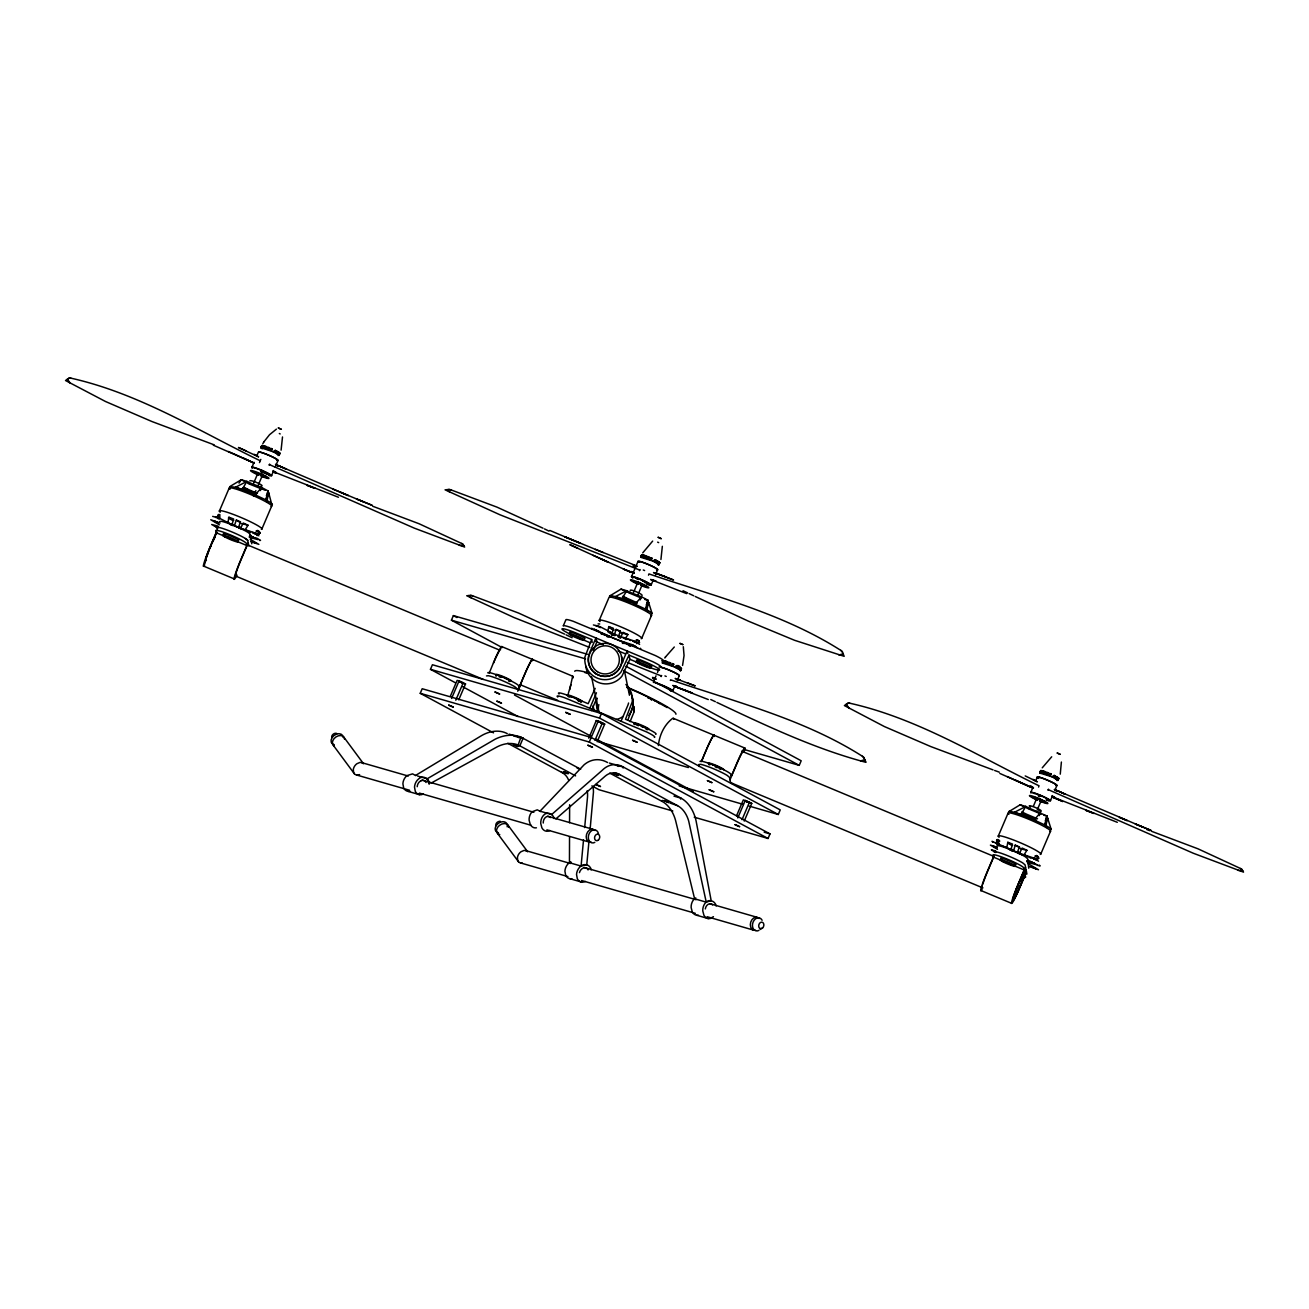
<?xml version="1.0" encoding="UTF-8"?>
<svg xmlns="http://www.w3.org/2000/svg" width="1309" height="1309" viewBox="0 0 1309 1309"><rect width="100%" height="100%" fill="white"/><g stroke="black" fill="none" stroke-linecap="round" stroke-linejoin="round"><path stroke-width="1.5" d="M630.087 721.668L634.08 711.916L632.771 701.509M589.017 840.754L586.759 864.791L581.081 866.067L569.448 862.713L569.53 836.713M569.562 822.723L569.628 804.724M597.657 711.114L597.706 706.876M219.797 518.299L219.863 514.633L218.292 514.502L218.276 518.217M998.685 843.356L998.734 839.707L997.18 839.56L997.147 843.274M262.193 448.872L262.389 446.353L261.473 448.382L260.818 447.711L261.751 445.698M648.511 575.175L648.953 573.898C714.027 596.119 782.16 613.07 840.787 650.36A4.009 1.702 24.6 0 1 842.112 651.44L844.174 656.316L794.53 640.281L748.535 621.219L695.243 596.495M865.871 762.018L863.744 757.355A4.009 1.702 24.6 0 0 862.435 756.291C803.808 719.001 735.674 702.033 670.601 679.813L670.372 680.451M663.238 660.947L662.305 662.976L674.43 666.952L676.753 665.61C681.793 664.514 681.302 674.135 680.467 668.719L679.584 668.523M581.081 866.067L583.536 839.74M584.665 827.583L587.496 797.214A29.878 22.58 -52.1 0 0 587.217 790.652M590.163 828.744L593.452 792.141A37.928 28.667 -52.1 0 0 592.993 786.676M658.378 745.574C659.409 735.003 664.334 724.548 672.908 718.166L744.886 748.077M230.793 524.565L227.946 522.471L228.928 517.251L233.624 518.986L232.184 524.042L237.224 526.987L238.549 527.38L240.529 521.833L236.324 520.066L234.622 525.024M607.785 631.822L608.767 626.586L613.446 628.336L612.023 633.376L614.886 635.503M1010.63 850.163L1006.834 847.545L1007.799 842.309L1012.495 844.043L1011.072 849.099L1013.968 851.374M267.789 501.985L266.382 500.987L268.067 490.908L261.653 487.488L255.304 494.753M645.762 610.027L648.184 600.455L645.386 598.802L641.492 596.839L635.143 604.087M1008.666 811.744L1020.087 804.839L1025.798 806.442A27.489 2.929 23.1 0 1 1028.53 807.817L1047.233 816.162L1045.253 826.061L1046.676 827.043A18.948 2.013 23.1 0 1 1047.396 827.91M637.532 724.482L638.35 724.466M1060.257 774.159L1061.386 762.034M570.888 684.836L568.253 693.639M266.807 501.412L268.754 493.035L267.609 492.544M646.646 610.747L648.593 602.385L647.448 601.878M1045.695 826.47L1047.625 818.109L1046.496 817.601M569.66 689.778L572.638 676.278L573.309 677.8M214.185 444.847L151.811 421.482L105.505 401.503L65.499 380.51L69.328 378.039A4.009 1.702 24.6 0 1 70.882 378.154C138.705 393.289 198.33 430.694 260.131 460.735L259.509 462.584M993.073 769.905L930.699 746.539L884.393 726.56L844.37 705.567L848.216 703.097A4.009 1.702 24.6 0 1 849.77 703.211C917.593 718.346 977.201 755.751 1039.019 785.793L1038.577 787.069M281.091 450.165L282.499 436.961M660.93 559.499L662.338 546.311M682.562 665.43L684.051 655.564L683.314 646.728M459.148 681.384L463.615 683.134L462.666 682.987M644.83 599.473A27.489 2.929 23.1 0 0 645.452 599.653L648.184 600.455L645.533 609.127L646.204 610.338M1046.202 817.781L1047.625 818.109L1051.242 829.513A23.137 2.454 23.1 0 0 1044.582 824.85L1047.233 816.162L1044.5 815.376A27.489 2.929 23.1 0 1 1043.878 815.196M615.197 635.487L614.461 634.358L616.163 629.416L620.368 631.167L620.679 632.607M1017.42 852.437L1013.657 850.817L1015.195 845.139L1019.416 846.89L1019.727 848.314M269.13 465.219L269.621 464.106M639.512 570.691L639.986 569.562M661.143 676.606L661.634 675.493M1048.018 790.276L1048.493 789.163M430.939 783.191L495.636 747.684A31.531 23.824 -52.1 0 1 518.135 745.001L520.949 737.163L580.656 769.234L577.138 768.219M278.163 455.532L280.093 453.339L278.735 452.21L275.283 450.345L272.959 451.687L260.818 447.711L261.849 445.535M658.002 564.866L659.932 562.69L655.122 559.679L652.798 561.037L640.854 557.339M1057.05 780.589L1058.965 778.413L1054.17 775.403L1051.847 776.761L1039.886 773.063M658.64 564.948L658.82 562.805M680.287 670.879L681.384 668.326L680.107 670.012L674.43 666.952M372.64 506.223L419.109 523.764L461.684 543.464A4.009 0.9 21.7 0 1 462.944 544.266L464.63 547.064L414.364 528.165L269.359 464.58M275.283 450.345L274.432 452.39L279.275 455.417M655.122 559.679L654.271 561.741L659.114 564.752M676.753 665.61L675.919 667.655L678.095 666.281L677.26 668.326L679.256 666.903L678.422 668.964L680.205 667.459L679.387 669.521L680.925 667.95L680.745 670.683M1054.17 775.403L1053.32 777.448L1058.147 780.475M271.388 450.983L272.256 448.938L270.668 448.267L269.785 450.296L272.256 448.938M651.227 560.334L652.095 558.288L650.508 557.601L649.624 559.647L652.095 558.288M672.875 666.248L673.742 664.203L672.139 663.516L671.272 665.561L673.742 664.203M1050.276 776.057L1051.143 774.012L1049.54 773.324L1048.673 775.353L1051.143 774.012M219.356 511.132L229.124 488.224M236.913 575.273A20.322 1.473 -67.3 0 1 239.58 562.641L246.828 545.526L246.419 543.497A16.706 1.767 23.1 0 0 230.613 534.988A16.706 1.767 23.1 0 0 215.674 530.669L216.083 532.698L208.835 549.813A20.322 1.473 -67.3 0 0 204.793 564.85M216.754 531.765L210.962 545.346A16.952 1.227 -67.3 0 0 206.413 556.93M251.901 467.378L254.061 462.29M256.957 455.499L258.413 452.112A10.685 1.129 23.1 0 1 270.521 455.974A10.685 1.129 23.1 0 1 276.903 460.441M253.651 483.152L257.578 473.923L253.799 472.173L258.658 474.889M253.537 496.16L255.893 490.613M258.266 485.083L262.978 474.005M260.344 490.548L261.653 487.488L249.659 482.759A27.489 2.929 23.1 0 0 246.926 481.385L241.2 479.781L230.286 486.293M271.568 475.592L273.745 470.504M275.185 467.1L278.081 460.326M266.398 495.686L268.361 491.104L265.694 499.793L266.382 500.987M266.136 499.154L268.754 493.035L267.331 492.724M248.219 542.891L241.707 558.174A16.952 1.227 -67.3 0 0 236.634 574.798M261.931 528.901L271.699 505.994M493.526 732.844L420.238 693.312L422.185 688.73L591.226 737.458L770.003 833.898L768.056 838.48L694.228 817.192M455.499 682.823L430.465 669.324L432.412 664.743L601.453 713.487L780.229 809.911L778.282 814.493L749.141 806.082M501.478 647.202L451.425 620.188L453.372 615.606L587.446 654.271M450.329 696.306L457.103 680.435L459.099 680.811L465.529 683.952L458.755 699.824M451.589 698.45L459.099 680.811M455.794 700.2L463.321 682.578M489.157 673.268L495.473 657.936A20.322 1.473 -67.3 0 1 501.723 647.939M517.726 691.201L520.622 684.411M575.6 775.893L519.853 745.835L523.109 738.194L509.021 734.136M599.195 620.466L608.963 597.558A23.137 2.454 23.1 0 1 632.443 604.709A23.137 2.454 23.1 0 1 650.966 615.786M577.744 637.565A16.706 1.767 23.1 0 1 561.954 629.04A16.706 1.767 23.1 0 1 576.893 633.36L591.652 639.512L584.992 656.791A20.322 20.159 -11.5 0 0 621.12 671.877L628.991 655.105L643.75 661.258A16.706 1.767 23.1 0 1 659.376 669.455A16.706 1.767 23.1 0 1 648.577 667.066M593.255 650.442L596.888 641.95L596.02 637.745L589.508 653.011A16.952 16.804 -11.5 0 0 598.491 675.035A16.952 16.804 -11.5 0 0 620.711 666.036L627.224 650.769L627.796 653.567M631.494 576.696L638.007 561.414M633.491 592.502L638.203 581.425M638.105 594.417L642.032 585.188M589.934 708.038L596.446 692.772M591.504 710.558L596.577 698.679M640.183 599.882L641.492 596.839L629.482 592.093A27.489 2.929 23.1 0 0 626.749 590.719L621.039 589.115L609.618 596.037A23.137 2.454 23.1 0 0 610.501 597.084M651.162 584.91L653.338 579.805M655.514 574.716L657.674 569.628M588.755 738.227L596.266 720.588L598.278 720.964L604.693 724.106L597.182 741.745M646.237 605.036L648.184 600.455M645.975 608.489L648.593 602.385L647.17 602.075M420.238 693.312L589.263 742.039L598.278 720.964M430.465 669.324L599.506 718.068L601.453 713.487M594.973 740.354L602.484 722.715M628.991 655.105L629.858 659.311L621.988 676.098A20.322 20.159 -11.5 0 1 585.81 666.281M641.77 638.236L651.538 615.328M621.137 721.063L627.649 705.796A16.952 16.804 -11.5 0 0 628.565 702.998M627.878 719.966L633.016 706.222A20.322 20.159 -11.5 0 0 631.74 695.881M653.862 680.925L656.022 675.82M657.478 672.433L658.918 669.046M651.473 699.759L651.8 699.006L667.181 707.58M623.1 768.023L623.477 767.123L681.024 798.163A33.38 23.48 86 0 1 696.093 820.956L711.18 900.641L706.238 902.146L694.604 898.792L676.148 822.788A31.531 22.171 86 0 0 663.565 802.221L609.765 773.112M672.81 690.825L674.986 685.736M677.146 680.647L679.322 675.559M661.912 801.239L662.305 800.339M680.647 799.063L681.024 798.163L673.971 796.134M701.231 761.707L707.76 746.539A20.322 1.473 -67.3 0 1 714.01 736.542A20.044 1.456 -67.3 0 0 710.672 740.403A20.044 1.456 -67.3 0 0 701.968 760.545M730.013 779.788L736.525 764.521A16.952 1.227 -67.3 0 1 743.463 752.233M736.558 815.769L743.332 799.897L751.759 803.415L744.232 821.054M737.801 817.912L745.328 800.274M742.023 819.679L749.55 802.041M744.837 749.681L799.243 765.356L801.19 760.774L625.98 666.281M998.227 836.189L1008.012 813.282M980.785 890.464L1011.53 903.292A20.322 1.473 -67.3 0 1 1016.897 887.044L1024.145 869.929L1023.736 867.916A16.706 1.767 23.1 0 0 1007.93 859.391A16.706 1.767 23.1 0 0 992.991 855.072L993.4 857.1L986.152 874.216A20.322 1.473 -67.3 0 0 982.11 889.253M994.071 856.168L988.279 869.749A16.952 1.227 -67.3 0 0 982.764 884.246M1032.948 787.347L1030.772 792.436A10.685 1.129 23.1 0 1 1044.124 796.87A10.685 1.129 23.1 0 1 1047.756 800.404M1035.844 780.557L1037.284 777.17M1033.325 806.377L1036.466 798.981M1037.137 810.14L1041.08 800.912M1039.231 815.605L1040.524 812.545L1034.192 819.81M1050.456 800.65L1052.616 795.561M1054.792 790.472L1056.968 785.384M1045.286 820.759L1047.233 816.162M1025.536 867.294L1019.024 882.577A16.952 1.227 -67.3 0 0 1012.839 900.216A16.952 1.227 -67.3 0 0 1019.891 886.847L1026.42 871.581M1045.024 824.212L1047.625 818.109M1040.819 853.959L1050.587 831.051M268.198 449.658L269.081 447.613L267.543 447.023L266.66 449.069L269.081 447.613M648.037 558.992L648.92 556.963L647.382 556.374L646.482 558.403L648.92 556.963M669.668 664.907L670.552 662.878L669.03 662.289L668.13 664.317L670.552 662.878M1047.069 774.715L1047.953 772.67L1046.431 772.097L1045.531 774.126L1047.953 772.67M618.388 636.714L620.368 631.167M1021.658 854.63L1024.096 854.744L1026.927 850.294L1022.133 848.068L1019.776 852.732L1017.306 852.617L1019.416 846.89M265.22 448.545L266.12 446.516L263.731 445.78L262.225 445.502L261.293 447.514L262.847 445.584L261.931 447.596L263.731 445.78L262.814 447.809L264.827 446.091L263.927 448.12L266.12 446.516M645.042 557.879L645.959 555.85L643.57 555.114L642.048 554.836L641.132 556.849L642.686 554.918L641.77 556.947L643.57 555.114L642.654 557.143L644.666 555.441L643.766 557.454L645.959 555.85M666.69 663.81L667.59 661.781L665.217 661.045L663.696 660.75L662.763 662.779L664.334 660.832L663.401 662.861L665.217 661.045L664.301 663.058L666.314 661.356L665.397 663.385L667.59 661.781M1044.091 773.603L1044.991 771.574L1042.619 770.837L1041.097 770.559L1040.18 772.572L1041.735 770.641L1040.819 772.654L1042.619 770.837L1041.702 772.866L1043.715 771.165L1042.798 773.177L1044.991 771.574M258.904 474.856L253.782 471.976L266.545 477.294L260.884 474.66L262.422 470.504M1040.344 773.439L1041.277 771.41M641.688 554.869L640.657 557.061L641.59 555.032M662.403 662.812L663.319 660.8M238.434 527.56L240.889 527.674L243.261 523.011L248.055 525.236L245.208 529.687L250.264 532.223M618.257 636.91L620.728 637.008L623.1 632.345L627.878 634.57L625.048 639.021L626.046 639.479M260.131 460.735L260.867 459.394M280.093 453.339L279.095 455.139L279.455 452.685L277.901 454.272L278.735 452.21L276.952 453.699L277.786 451.638L275.774 453.078L276.624 451.016L274.432 452.39L272.959 451.687M659.932 562.69L658.918 564.474L659.278 562.019L657.74 563.606L658.574 561.545L656.791 563.034L657.609 560.988L655.613 562.412L656.447 560.35L654.271 561.741L652.798 561.037M680.565 670.404L681.564 668.604M1058.965 778.413L1057.967 780.197L1058.326 777.742L1056.788 779.33L1057.607 777.268L1055.823 778.757L1056.658 776.695L1054.661 778.135L1055.496 776.073L1053.32 777.448L1051.847 776.761M240.152 489.304L241.92 489.861L246.926 481.385L235.587 487.226L229.779 486.686A23.137 2.454 23.1 0 0 230.662 487.75M630.414 602.516A18.948 2.013 23.1 0 0 621.759 599.195L626.749 590.719L615.426 596.56L610.19 595.579M263.927 441.804L269.539 434.719L276.412 429.139M642.719 552.905L652.667 541.075M595.17 688.387L588.15 703.702L573.391 697.55A16.706 1.767 23.1 0 0 559.09 693.999M665.414 657.069L674.299 647.006M262.798 443.718L264.025 441.657M664.841 658.018L665.496 656.922M1042.242 767.827L1051.7 756.798M239.007 483.103L241.2 479.781L244.407 481.27M639.725 570.053L499.891 514.748L445.076 489.828L449.363 489.484A4.009 0.9 21.7 0 1 450.983 489.877L497.027 507.156L542.99 528.198M589.754 647.497L513.913 617.488L466.724 595.742L471.011 595.415A4.009 0.9 21.7 0 1 472.614 595.808L518.659 613.087L564.621 634.129M255.124 533.025L257.628 530.407L259.427 531.667L256.891 534.334M634.963 642.375L637.467 639.741L639.267 641.001L636.73 643.668M1033.995 858.099L1036.515 855.464L1038.299 856.724L1035.779 859.391M271.781 504.914L272.354 504.456A23.137 2.454 23.1 0 0 265.694 499.793L250.477 492.659A23.137 2.454 23.1 0 0 235.587 487.226L241.92 489.861L244.308 487.488A27.489 2.929 23.1 0 1 247.041 488.879L257.398 493.46M621.759 599.195L624.148 596.822A27.489 2.929 23.1 0 1 626.88 598.213L637.238 602.794M1037.562 818.812L1025.929 813.936A27.489 2.929 23.1 0 0 1023.196 812.545L1020.807 814.918L1019.04 814.362M257.3 534.825L260.311 532.714L257.415 535.365M257.153 535.561L259.804 533.123L258.168 533.025M1036.303 860.422C1042.242 854.008 1036.384 862.5 1033.341 858.213M555.867 818.927L605.347 776.024A23.644 16.624 86 0 1 618.748 774.012L677.767 805.804A25.313 17.802 86 0 1 688.73 821.185L706.238 902.146M248.219 483.594L261.456 488.895M219.585 521.506L221.417 521.309A16.706 1.767 23.1 0 1 248.055 532.419L250.33 534.334L251.786 543.824M217.392 529.638L216.983 527.625L218.816 527.412M458.903 681.204L462.879 683.069M486.49 675.919L488.322 675.722A16.706 1.767 23.1 0 1 514.944 686.832L517.219 688.747M629.613 592.813L626.569 591.488L628.156 592.339M598.066 623.886L599.702 623.984M612.056 629.285L609.487 627.813M639.577 642.506L638.007 642.359M1028.645 808.537L1026.714 807.489M999.798 841.082L996.607 840.002L997 844.027M996.902 845.909L998.751 845.712A16.706 1.767 23.1 0 1 1025.372 856.822L1027.647 858.737L1028.727 868.211M994.3 852.028L996.133 851.832A16.706 1.767 23.1 0 1 1022.771 862.942L1025.045 864.856L1026.91 874.019L1025.062 874.216M1038.61 858.229L1037.055 858.082M695.783 897.909L694.179 899.119A9.016 6.676 -81.3 0 0 691.136 907.562L692.281 911.882A9.31 6.889 -81.3 0 0 698.45 915.204M713.438 916.676L710.067 918.558A9.31 6.889 -81.3 0 1 703.915 915.22L702.769 910.917A9.016 6.676 -81.3 0 1 705.796 902.474C709.183 898.579 715.385 901.197 716.121 905.959M570.773 861.862L568.957 863.024A9.016 6.856 -66.3 0 0 564.915 871.189L565.701 875.377A9.31 7.069 -66.3 0 0 571.853 878.715M415.558 775.435L481.647 735.56A33.38 25.231 -52.1 0 1 507.254 733.629M417.506 775.992L427.192 778.773L495.309 739.11A39.597 29.927 -52.1 0 1 520.949 737.163M245.699 491.431L244.243 490.728L249.25 492.282M549.813 830.511L548.046 831.166A9.31 6.889 -81.3 0 1 541.893 827.844L540.748 823.525A9.016 6.676 -81.3 0 1 543.775 815.082C547.146 811.204 553.363 813.805 554.1 818.567M423.38 794.056L421.465 794.678A9.31 7.069 -66.3 0 1 415.297 791.34L414.511 787.151A9.016 6.856 -66.3 0 1 418.553 778.986C422.643 774.83 429.876 778.43 429.205 784.156L427.192 778.773M585.401 881.448L583.487 882.053A9.31 7.069 -66.3 0 1 577.318 878.732L576.533 874.527A9.016 6.856 -66.3 0 1 580.574 866.378C584.109 862.876 590.604 864.824 591.112 869.912M359.599 774.584L358.11 775.01A6.545 4.958 -54.8 0 1 353.643 772.605L353.299 769.594A6.987 5.285 -54.8 0 1 356.85 763.752L359.779 762.492A6.545 4.958 -54.8 0 1 363.526 763.736L343.645 736.885M838.922 655.007L843.258 653.764M860.553 760.922L864.905 759.678M647.366 666.543L639.692 663.254L647.366 666.543A16.706 1.767 23.1 0 1 644.617 665.479M569.448 862.713L570.871 862.386M640.935 649.149L640.412 648.266M682.758 644.584L679.796 643.324L682.84 644.552M623.182 638.023L624.868 638.187M1022.067 854.662L1022.934 854.761M865.756 762.28C813.903 748.552 765.241 725.235 716.874 702.426M68.575 378.268L70.882 378.154M847.447 703.342L849.77 703.211M644.862 727.706L639.087 724.695M248.055 525.236L241.265 523.502M627.878 634.57L621.104 632.836M1026.927 850.294L1020.676 848.837M632.885 640.968L637.45 642.932L635.258 642.31M459.246 545.313L463.91 545.64M1238.118 870.37L1242.797 870.698M258.871 535.823L253.897 532.567L242.541 528.869A9.179 0.982 23.1 0 1 234.867 526.038M642.064 595.595C643.472 594.253 628.565 588.068 630.349 590.719M626.864 598.9L624 597.575L626.618 598.851M620.499 632.018L616.163 629.416M612.301 633.965L609.307 631.871M611.974 634.718L611.09 633.654M639.61 644.388L634.636 641.132L623.28 637.434A9.179 0.982 23.1 0 1 614.379 634.063M637.99 648.2L633.016 644.944L621.644 641.246A9.179 0.982 23.1 0 1 617.652 639.921M507.188 679.404L504.701 677.653M1041.113 811.318C1043.142 809.911 1024.309 802.81 1030.51 807.08M1009.223 811.302L1014.475 812.284A23.137 2.454 23.1 0 1 1029.349 817.716L1044.582 824.85M1025.896 814.623L1023.016 813.331L1025.667 814.574M1019.547 847.741L1015.195 845.139M1038.528 861.207L1033.554 857.951L1022.182 854.253A9.179 0.982 23.1 0 1 1009.141 848.805L992.026 841.311L992.876 842.145M259.624 540.502L260.507 540.388L256.531 538.015M672.662 685.491L676.017 686.047M263.862 489.844L264.663 490.041A27.489 2.929 23.1 0 0 265.302 490.221M448.545 489.435L450.983 489.877M470.193 595.366L472.614 595.808M463.517 683.576L465.529 683.952M602.696 723.73L604.693 724.106M751.759 803.415L745.541 801.288M243.278 529.376L240.136 528.623M249.103 537.001L249.594 536.641M617.063 765.798L618.912 766.403M514.012 736.116L522.913 738.096M507.777 743.283L561.479 772.261L566.912 773.504M637.974 578.987L636.91 579.102M261.195 485.999C265.907 486.228 250.919 479.389 249.79 480.861M644.683 582.603L645.942 582.718L642.392 580.689M628.86 592.846L640.576 597.722M231.595 519.82L228.388 517.988M1027.909 808.569L1039.624 813.445M1041.309 813.903L1038.888 812.84M1013.755 851.357L1011.186 850.425M636.714 566.192L633.458 565.357L636.714 566.257M242.689 488.879L244.341 489.059L242.672 487.832M622.511 598.229L624.18 598.393L622.511 597.182M652.618 678.242L655.858 679.093M1021.56 813.953L1023.213 814.116L1021.56 812.905M622.397 641.754L630.709 645.664L629.007 645.337M217.932 526.071L211.682 524.5L217.359 527.723M249.839 537.508L257.938 539.603L249.561 535.283M451.425 620.188L585.483 658.852M995.724 850.915L991.338 849.885L995.674 852.503M598.066 741.516L688.354 767.549M609.389 763.065L623.477 767.123A31.711 22.302 86 0 0 602.205 770.33L551.645 814.525L540.028 811.171L584.125 764.767A37.928 26.671 86 0 1 605.625 761.527L607.556 762.525M679.191 785.924L743.316 804.413M764.178 832.213L770.003 833.898M672.842 811.024L599.015 789.736L591.864 785.891M361.219 762.492L408.31 776.057M422.038 780.017L533.876 812.267M547.604 816.227L592.732 829.235M356.686 775.026L409.619 790.276M419.42 793.107L531.192 825.324M546.884 829.857L590.015 842.292M407.95 791.34L419.567 794.678M525.351 850.49L570.479 863.498M584.207 867.458L696.044 899.692M709.773 903.652L756.864 917.233M520.818 863.007L567.877 876.588M581.589 880.532L695.324 913.322M707.089 916.709L754.148 930.29M569.971 878.715L581.589 882.07M696.666 915.253L708.284 918.591M602.271 723.272L600.111 722.47M1032.801 858.017L1032.114 858.131M1037.399 865.347L1040.148 865.936L1039.313 865.085M655.171 572.949L658.345 573.964L653.502 572.557L673.562 579.985L665.741 576.893M676.818 678.88L679.993 679.878L675.149 678.471L695.21 685.916L687.389 682.807M264.156 472.991L265.089 473.302M622.593 596.331L624.148 596.822M614.363 635.552L612.154 634.701M624.917 642.915L623.869 642.654L625.015 643.455M240.136 522.569L236.324 520.066M661.372 675.968L627.387 662.469M1038.708 810.631L1040.082 811.073M1021.642 812.055L1023.196 812.545M1036.172 820.236L1033.194 819.205M1001.974 845.941L1006.834 847.545M602.042 723.19L600.422 722.601M995.282 851.505L994.251 851.243L995.413 852.061M714.076 765.094L712.816 765.225M652.307 580.263L655.465 581.278L650.753 579.478M673.955 686.178L708.284 699.546M636.878 566.028L595.431 549.387L603.22 552.562M655.678 679.224L652.52 677.882L655.58 679.142M599.113 627.207L600.487 627.551L599.031 626.635M995.658 842.538L999.389 844.37L998.031 844.027M996.902 848.019L993.171 846.187L996.836 847.528M1026.878 861.797L1029.61 862.467L1026.698 860.651M669.946 803.006L677.571 805.689M748.355 802.27L749.844 802.63L745.508 800.666L749.844 802.63L748.192 802.221M615.115 772.964L620.286 774.797M1146.815 829.595L1149.957 830.724M676.802 679.076L679.976 680.205L676.9 678.978M1151.527 831.28L1197.997 848.821L1240.572 868.521A4.009 0.9 21.7 0 1 1241.832 869.323L1243.517 872.138L1193.252 853.223L1048.231 789.638M994.627 770.461L999.274 772.146M634.145 603.482L635.749 604.071M261.047 475.478L266.578 477.507L261.113 475.936M247.826 482.432L246.959 482.35M255.926 494.737L252.555 493.444M1038.201 795.038L1041.686 796.428M1039.919 800.535L1045.466 802.564L1040.001 800.993M1027.958 808.357L1026.796 807.898M226.981 522.127L227.946 522.471M218.063 527.642L214.545 525.907L217.948 527.085M1027.958 860.209L1037.595 864.987L1029.496 862.893A8.852 0.949 23.1 0 0 1028.579 862.615M573.375 697.206L571.199 697.01M501.789 676.491L503.703 677.228M634.031 573.129L630.873 571.968L633.932 573.227M636.158 639.937L639.365 641.132M256.319 530.603L259.542 531.798M1035.206 855.661L1038.413 856.855M338.442 497.256L272.877 471.518M1117.313 822.314L1051.765 796.576M640.821 585.058L645.599 586.317L633.589 581.311L638.497 584.239M260.982 475.723L265.776 476.983L260.753 474.185M625.882 638.53L628.255 639.479M1039.853 800.781C1058.294 806.688 1018.877 789.965 1037.546 799.963M217.801 518.429C223.544 520.475 212.974 515.402 216.083 517.644M517.906 737.212L519.084 737.687M606.411 635.421L604.349 634.8L605.151 635.405M606.836 636.174L608.914 636.73L607 635.683M641.754 726.691L642.735 727.068M372.1 505.29L356.408 498.925L371.838 505.192M1150.987 830.348L1135.279 823.983L1150.709 830.25M254.519 533.745C261.113 535.986 248.203 530.341 253.913 533.499M1034.764 859.375L1033.57 858.868M655.253 573.064L658.329 574.291M612.023 633.376L614.461 634.358M626.177 643.979L628.418 644.633L626.651 643.603M606.738 636.436L607.932 636.91M650.638 699.35L651.817 699.824M1011.072 849.099L1013.51 850.081M1020.218 854.188L1017.584 852.961M714.992 765.421L716.988 766.256M461.864 682.709L460.113 681.956M686.652 593.615L650.688 579.527M580.132 543.12L564.768 536.788L595.53 549.42M363.984 502.018L332.961 489.141M1142.872 827.092L1054.694 789.556M997.049 847.218L990.406 845.123L997.491 849.345M620.171 598.54L615.426 596.56A23.137 2.454 23.1 0 1 630.316 601.993L645.533 609.127A23.137 2.454 23.1 0 1 652.193 613.806L648.593 602.385M275.823 464.499L348.325 495.571L340.749 492.397M999.847 773.439L1029.905 786.774L1007.226 776.548M595.775 641.492L603.204 644.601M618.061 650.802L625.489 653.895M579.592 638.334L590.654 642.964M629.858 659.311L642.768 664.71M501.871 646.646L573.113 676.377M247.679 544.986L499.678 650.148M741.679 751.153L993.678 856.315M216.083 532.698L232.364 539.488M235.98 540.993L246.828 545.526M993.4 857.1L1024.145 869.929M520.426 684.787L557.634 700.299M235.015 575.796L483.25 679.387M730.897 782.749L982.895 887.911M203.468 566.061L234.213 578.889M580.345 543.284L549.845 530.456M598.442 626.373L595.89 625.555L597.346 626.471M1025.945 855.791L1028.334 856.822M1119.391 817.34L1127.196 820.628L1119.637 817.454M213.318 445.175L251.033 461.701L235.882 454.779M461.537 682.578L460.359 682.054M238.631 447.58L258.495 456.792M657.625 542.155L658.672 542.613M254.191 463.141L243.556 458.183M630.971 572.311L593.075 555.311M1025.225 775.926L1037.382 781.849L1033.046 779.444L1036.09 781.113M641.508 597.542L639.839 597.133M261.604 470.847L266.152 473.187M260.671 471.6L261.865 472.124M1040.246 813.511L1039.133 812.987M614.248 630.087L608.767 626.586M618.273 635.945L620.728 637.008M620.581 638.236L618.552 637.238M248.235 482.579L249.806 483.43L247.925 482.825M1008.535 843.536L1011.17 844.959M1017.306 851.668L1019.776 852.732M238.434 526.611L240.889 527.674M232.904 525.629L230.875 524.631M574.373 697.599L578.316 699.726M228.339 451.49L236.029 454.845M238.5 447.514L246.19 450.901M621.039 589.115L625.113 591.063M1020.087 804.839L1022.296 805.837M250.87 541.681L258.871 544.364L250.215 539.292M570.02 544.789L577.727 548.242M1054.579 789.654L1057.607 791.012L1054.612 789.474M275.708 464.597L278.719 465.939L275.724 464.417M1014.753 779.837L1022.362 783.273M1037.775 799.914L1032.67 797.23L1037.579 799.521M600.716 558.779L608.194 562.166L570.151 544.839M247.516 530.914L249.741 531.961M1033.161 788.133L1022.444 783.24M747.161 801.795L745.377 800.863M634.669 642.064L632.951 641.148M1038.413 796.134L1039.542 796.657M1029.692 817.749L1024.489 814.754L1035.894 818.927M608.98 632.623L610.109 633.163M1012.642 845.516L1007.799 842.309M255.582 493.133L245.601 489.697L250.804 492.691M1024.096 854.744L1027.794 856.593M1008.225 848.69L1011.759 850.719M1029.234 866.46L1038.512 869.749L1029.856 864.676A8.852 0.949 23.1 0 1 1028.056 863.695M233.755 520.458L232.168 519.64M220.043 523.027L210.749 519.738L219.405 524.811M746.997 801.713L745.574 800.993M683.02 590.719L687.618 592.895M689.139 593.615L693.721 595.775M710.771 699.53L715.352 701.689M637.712 583.732L633.638 581.507L637.892 583.47M518.135 745.017L519.853 745.835M544.495 528.918L548.995 531.094M566.126 634.849L572.148 637.745M655.629 678.847L652.602 677.391L655.596 678.864M629.416 640.003L630.48 640.526M624.442 643.504L622.528 642.506M1023.131 815.785L1024.587 816.505M279.324 433.508L280.175 433.95M636.861 603.204L625.44 599.031L628.991 601.256M626.929 600.34L624.328 599.391L627.175 600.487M624.082 600.062L621.006 598.442M1021.495 814.951L1023.933 816.194M609.781 636.714L602.189 634.096M258.707 474.463L257.546 473.842M247.09 490.99L244.488 490.057L247.336 491.137M717.921 766.698L719.77 767.761M229.697 523.829L232.118 525.334M251.279 461.701L254.273 463.255M257.137 455.941L254.159 454.387L258.527 456.825M1023.294 806.328L1024.865 807.195M624.033 670.862L799.243 765.356M453.372 615.606L456.956 617.537M599.506 718.068L778.282 814.493M514.437 694.964L591.308 736.427M596.675 739.323L693.214 791.405M589.263 742.039L768.056 838.48M462.65 686.685L518.069 716.579M1029.381 857.346L1030.87 858.213M995.298 842.8L996.836 843.552L996.82 839.838M599.031 721.946L598.049 721.324L598.769 721.815M561.479 772.261L563.001 773.112A23.644 17.868 -52.1 0 1 568.597 780.148M275.561 464.646L278.457 466.315L275.561 464.564M245.274 481.728L246.387 482.399M1033.308 788.116L1030.412 786.431L1033.308 788.182M273.008 471.502L275.872 473.203L273.074 471.551M596.266 720.588L598.475 721.963M592.339 629.154L591.504 628.304L608.603 635.814A9.179 0.982 23.1 0 0 616.457 639.463M245.438 538.523L247.712 540.437L248.841 545.951M1030.756 785.875L1033.537 787.887M228.928 517.251L232.069 519.575M1240.572 868.521L1242.29 869.814M461.684 543.464L463.402 544.757M540.502 811.547L537.312 809.829L532.158 811.744A9.016 6.676 -81.3 0 0 529.114 820.187L530.26 824.49A9.31 6.889 -81.3 0 0 536.428 827.812M415.755 775.582L412.564 773.864L406.935 775.632A9.016 6.856 -66.3 0 0 402.894 783.796L403.679 788.002A9.31 7.069 -66.3 0 0 409.832 791.323M840.787 650.36L842.62 652.209M862.435 756.291L864.267 758.14M593.402 624.949L599.784 626.569L610.239 631.985A9.179 0.982 23.1 0 0 613.217 633.523M212.663 516.384L219.028 518.004L229.5 523.42A9.179 0.982 23.1 0 0 233.64 525.498M447.187 489.55L449.854 492.282M468.835 595.48L471.485 598.197M997.491 841.065L997.409 844.501M218.063 515.353L218.014 518.413M507.777 824.883L527.658 851.734A6.545 4.958 -54.8 0 0 523.911 850.49L520.982 851.75A6.987 5.285 -54.8 0 0 517.431 857.575L517.775 860.602A6.545 4.958 -54.8 0 0 522.242 863.007M497.453 833.326L518.495 861.764M333.32 745.328L354.363 773.766M846.236 704.111L849.214 708.414M67.348 379.054L70.326 383.341M268.754 493.035L271.863 504.849M730.635 782.847L729.506 777.35L727.231 775.435A16.706 1.767 23.1 0 0 700.61 764.325L698.761 764.521L699.186 766.534M621.513 656.48L622.708 662.289M624.295 670.061L629.449 695.259M591.652 639.512L592.224 642.326M591.586 676.868L598.72 711.769A16.706 16.559 -11.5 0 1 598.835 704.586M673.644 718.346L673.775 719.23M634.08 711.703L634.08 706.598M252.293 467.869A10.685 1.129 23.1 0 1 264.009 471.24A10.685 1.129 23.1 0 1 268.885 475.347M258.871 452.292A10.014 1.064 23.1 0 1 269.441 455.565A10.014 1.064 23.1 0 1 276.853 460.195M267.101 474.562A8.345 0.884 23.1 0 1 266.185 474.3M260.867 470.373A8.345 0.884 23.1 0 1 268.607 474.398M258.429 475.052A10.014 1.064 23.1 0 1 251.933 470.569A10.014 1.064 23.1 0 1 267.331 477A10.014 1.064 23.1 0 1 261.636 476.394M252.032 467.853A10.014 1.064 23.1 0 1 262.422 470.847A10.014 1.064 23.1 0 1 269.196 475.396M220.239 512.195A23.137 2.454 23.1 0 1 240.054 517.088A23.137 2.454 23.1 0 1 261.358 529.36M230.008 489.271A23.137 2.454 23.1 0 1 249.823 494.18A23.137 2.454 23.1 0 1 271.143 506.436M241.92 489.861A18.948 2.013 23.1 0 1 249.07 492.56M250.575 493.182A18.948 2.013 23.1 0 1 255.108 495.146M1038.741 778.397A10.685 1.129 23.1 0 1 1046.856 779.919A10.014 1.064 23.1 0 1 1055.725 785.253M1055.79 785.498A10.685 1.129 23.1 0 0 1046.856 779.919A10.014 1.064 23.1 0 0 1038.397 778.021M1046.513 798.735A8.345 0.884 23.1 0 1 1046.725 799.783M1033.93 793.352A8.345 0.884 23.1 0 1 1034.846 793.614M1038.413 794.89A8.345 0.884 23.1 0 1 1041.08 796.003M1037.301 800.11A10.014 1.064 23.1 0 1 1030.805 795.627A10.014 1.064 23.1 0 1 1046.218 802.057A10.014 1.064 23.1 0 1 1040.508 801.452M1030.919 792.91A10.014 1.064 23.1 0 1 1042.864 796.608A10.014 1.064 23.1 0 1 1046.087 799.93M999.111 837.253A23.137 2.454 23.1 0 1 1018.926 842.162A23.137 2.454 23.1 0 1 1040.246 854.417M1008.895 814.329A23.137 2.454 23.1 0 1 1028.694 819.238A23.137 2.454 23.1 0 1 1050.014 831.493M1024.963 816.44A18.948 2.013 23.1 0 1 1033.995 820.203M639.348 562.297A10.014 1.064 23.1 0 1 647.677 564.228A10.014 1.064 23.1 0 1 656.693 569.53M648.479 584.648A10.685 1.129 23.1 0 0 648.691 583.078A10.685 1.129 23.1 0 0 635.454 577.334A10.685 1.129 23.1 0 0 632.951 577.923A10.014 1.064 23.1 0 1 640.657 579.494A10.014 1.064 23.1 0 1 649.035 584.73M638.416 561.905A10.685 1.129 23.1 0 1 648.855 564.719A10.685 1.129 23.1 0 1 656.496 569.759M642.032 580.28A8.345 0.884 23.1 0 1 646.941 583.896M634.881 577.629A8.345 0.884 23.1 0 1 640.69 579.707M638.268 584.387A10.014 1.064 23.1 0 1 631.756 579.903A10.014 1.064 23.1 0 1 647.17 586.334A10.014 1.064 23.1 0 1 641.459 585.728M648.151 584.518A10.014 1.064 23.1 0 1 647.039 584.207M643.275 570.004A8.345 0.884 23.1 0 1 644.601 570.544M600.078 621.53A23.137 2.454 23.1 0 1 619.877 626.438A23.137 2.454 23.1 0 1 641.197 638.694M647.628 611.336A18.948 2.013 23.1 0 1 648.348 612.203M611.303 634.734A8.345 0.884 23.1 0 1 612.874 635.241M660.816 667.361A10.014 1.064 23.1 0 1 671.713 671.19A10.014 1.064 23.1 0 1 678.7 675.428M655.825 682.873A10.685 1.129 23.1 0 1 669.733 688.665A10.685 1.129 23.1 0 1 670.126 690.579M653.387 682.414A10.685 1.129 23.1 0 1 654.304 682.496M660.832 667.214A10.685 1.129 23.1 0 1 672.99 671.779A10.685 1.129 23.1 0 1 679.06 675.755M655.318 682.922A10.014 1.064 23.1 0 1 667.639 687.863A10.014 1.064 23.1 0 1 670.666 690.645M659.72 684.591A8.345 0.884 23.1 0 1 661.012 685.082M664.923 675.919A8.345 0.884 23.1 0 1 666.248 676.458M628.893 645.582A8.852 0.949 23.1 0 1 630.594 646.073M622.299 642.997A8.345 0.884 23.1 0 1 623.019 643.537M601.126 633.883A8.852 0.949 23.1 0 1 601.96 634.358M216.983 527.625A16.706 1.767 23.1 0 1 231.922 531.929A16.706 1.767 23.1 0 1 247.728 540.453M659.016 666.919A16.706 1.767 23.1 0 0 652.798 661.699L570.56 627.371A16.706 1.767 23.1 0 0 563.246 625.997L565.848 619.877A16.706 1.767 23.1 0 1 573.162 621.268L655.4 655.58A16.706 1.767 23.1 0 1 661.618 660.816M569.955 632.64A8.345 0.884 23.1 0 1 577.105 634.407A8.345 0.884 23.1 0 1 584.796 638.841M636.812 660.538A8.345 0.884 23.1 0 1 645.959 663.188A8.345 0.884 23.1 0 1 649.771 666.379M638.907 661.847A8.345 0.884 23.1 0 1 637.63 661.11M982.437 887.404A16.952 1.227 -67.3 0 1 982.208 886.308M1011.53 903.292A20.322 1.473 -67.3 0 0 1017.911 892.002L1025.192 875.05L1025.601 877.079A16.706 1.767 23.1 0 1 1023.769 877.275M1001.81 859.244A8.345 0.884 23.1 0 1 1008.143 860.438A8.345 0.884 23.1 0 1 1015.13 864.791M204.793 562.985A16.952 1.227 -67.3 0 1 204.891 561.905M224.493 534.841A8.345 0.884 23.1 0 1 230.826 536.036A8.345 0.884 23.1 0 1 237.813 540.388M334.27 744.739A6.676 4.86 -36.5 0 1 333.877 735.642A6.676 4.86 -36.5 0 1 343.22 737.409M331.848 737.638A3.338 2.422 -36.5 0 1 333.14 734.251A3.338 2.422 -36.5 0 1 336.838 733.564M334.335 746.13A6.676 4.86 -36.5 0 1 335.938 736.951A6.676 4.86 -36.5 0 1 344.578 739.258M591.357 842.26A6.676 5.023 -73.9 0 1 586.612 834.16A6.676 5.023 -73.9 0 1 595.055 830.479M594.81 842.391A6.676 5.023 -73.9 0 1 588.477 838.987A6.676 5.023 -73.9 0 1 592.175 830.348A6.676 5.023 -73.9 0 1 598.491 833.751M498.402 832.737A6.676 4.86 -36.5 0 1 495.636 826.715A6.676 4.86 -36.5 0 1 503.114 821.692A6.676 4.86 -36.5 0 1 507.188 826.83M495.98 825.635A3.338 2.422 -36.5 0 1 497.993 821.774M498.778 821.447A3.338 2.422 -36.5 0 1 500.316 821.332M499.76 834.586A6.676 4.86 -36.5 0 1 499.367 825.472A6.676 4.86 -36.5 0 1 508.71 827.255M755.489 930.257A6.676 5.023 -73.9 0 1 750.728 922.158A6.676 5.023 -73.9 0 1 759.171 918.476M758.942 930.388A6.676 5.023 -73.9 0 1 752.74 927.492A6.676 5.023 -73.9 0 1 755.457 918.885A6.676 5.023 -73.9 0 1 762.116 920.276M761.265 928.277A6.676 5.023 -73.9 0 1 760.185 929.505M588.068 869.912A5.891 4.467 -66.3 0 0 582.947 868.194A5.743 4.352 -66.3 0 0 579.462 872.628M417.211 786.709A5.743 4.352 -66.3 0 1 420.925 780.786M420.925 780.802A5.891 4.467 -66.3 0 1 426.047 782.52M712.489 904.944A5.891 4.352 -81.3 0 0 708.218 904.306A5.743 4.254 -81.3 0 0 705.338 908.921M543.251 823.034A5.743 4.254 -81.3 0 1 546.197 816.914A5.891 4.352 -81.3 0 1 550.467 817.569M557.781 697.059A16.706 1.767 23.1 0 1 564.474 697.681L646.711 731.993A16.706 1.767 23.1 0 1 654.353 737.36M629.122 691.299A20.322 20.159 -11.5 0 1 631.003 694.277M625.882 684.476A20.322 20.159 -11.5 0 1 632.165 702.017L625.506 719.296L640.265 725.448A16.706 1.767 23.1 0 1 655.662 734.3M568.237 696.65A8.345 0.884 23.1 0 1 569.791 697.141M577.482 700.348A8.345 0.884 23.1 0 1 579.118 701.182M580.378 701.902A8.345 0.884 23.1 0 1 581.196 702.475M633.981 723.206A8.345 0.884 23.1 0 1 643.128 725.841A8.345 0.884 23.1 0 1 646.941 729.048M633.932 724.253A8.345 0.884 23.1 0 1 635.11 724.548M636.665 725.039A8.345 0.884 23.1 0 1 638.497 725.71M645.975 729.08A8.345 0.884 23.1 0 1 647.251 729.817M580.067 701.149A8.345 0.884 23.1 0 1 578.513 700.642M567.926 695.881A8.345 0.884 23.1 0 1 573.26 696.666A8.345 0.884 23.1 0 1 581.965 701.493M493.493 663.09A16.952 1.227 -67.3 0 1 499.449 650.737M500.218 649.706A16.952 1.227 -67.3 0 1 500.545 649.722M518.888 688.976A20.044 1.456 -67.3 0 1 528.247 666.445A20.044 1.456 -67.3 0 1 532.468 660.75A20.322 1.473 -67.3 0 0 526.218 670.781L518.937 687.716L518.528 685.703A16.706 1.767 23.1 0 0 502.721 677.178A16.706 1.767 23.1 0 0 487.782 672.859M495.686 675.919A8.345 0.884 23.1 0 1 496.389 675.984M499.122 676.769A8.345 0.884 23.1 0 1 500.954 677.44M508.448 680.811A8.345 0.884 23.1 0 1 509.708 681.531M496.438 674.937A8.345 0.884 23.1 0 1 505.585 677.571A8.345 0.884 23.1 0 1 509.397 680.762M744.085 751.841A20.322 1.473 -67.3 0 0 738.505 759.367L731.224 776.319L730.815 774.29A16.706 1.767 23.1 0 0 715.009 765.765A16.706 1.767 23.1 0 0 700.07 761.462M708.676 764.571A8.345 0.884 23.1 0 1 709.854 764.865M715.221 766.829A8.345 0.884 23.1 0 1 717.217 767.696M719.099 768.563A8.345 0.884 23.1 0 1 720.719 769.397M708.725 763.523A8.345 0.884 23.1 0 1 715.876 765.29A8.345 0.884 23.1 0 1 723.566 769.725M732.68 783.469A16.706 1.767 23.1 0 1 732.271 783.78M204.924 563.23A16.706 1.211 -67.3 0 1 204.973 561.512M205.66 559.188A16.706 1.211 -67.3 0 1 212.483 541.926M213.04 540.715A16.706 1.211 -67.3 0 1 214.611 537.41M215.936 534.825A16.706 1.211 -67.3 0 1 216.967 533.123M206.413 560.301A14.17 1.031 -67.3 0 1 205.922 559.434M206.495 557.47A14.17 1.031 -67.3 0 1 208.556 551.76M209.898 548.406A14.17 1.031 -67.3 0 1 211.338 545.002M212.778 541.779A14.17 1.031 -67.3 0 1 215.232 536.788M574.766 671.304A54.945 5.841 23.1 0 1 588.805 673.022M626.896 687.094A54.945 5.841 23.1 0 1 675.902 714.256M631.592 695.717A20.044 19.88 -11.5 0 1 628.811 715.418M594.45 710.754A20.044 19.88 -11.5 0 1 593.124 705.747M623.051 716.416A16.673 16.526 -11.5 0 1 616.49 719.41M599.702 713.241A16.673 16.526 -11.5 0 1 597.166 698.188M584.959 672.646A51.575 5.481 23.1 0 1 588.575 673.53M626.798 687.454A51.575 5.481 23.1 0 1 650.344 698.237M597.608 710.836A16.673 16.526 -11.5 0 1 597.64 706.533M647.922 697.926A8.345 0.884 23.1 0 1 649.755 698.597M653.731 700.266A8.345 0.884 23.1 0 1 655.613 701.149M657.233 701.968A8.345 0.884 23.1 0 1 659.638 703.653M563.557 771.623L568.122 773.619L563.557 771.623M613.643 773.439L618.208 775.435L613.643 773.439M598.213 721.341L602.778 723.288L598.213 721.341M735.036 824.637L739.585 826.65L735.036 824.637M1040.737 770.592L1039.706 772.785L1040.737 770.592M1025.798 806.442L1020.807 814.918L1014.475 812.284L1025.798 806.442M253.848 471.878L259.28 474.005L253.848 471.894M1032.719 796.936L1038.168 799.063L1032.719 796.952M250.51 536.215L255.075 538.179L250.51 536.215M631.265 644.781L635.814 646.744L631.265 644.781M1030.167 861.6L1034.732 863.564L1030.167 861.6M244.178 488.224L247.205 489.55L244.178 488.224M259.82 487.57L262.847 488.879L259.82 487.57M448.725 705.126L453.274 707.105L448.725 705.126M495.047 692.019L499.596 693.999L495.047 692.019M572.933 635.307L580.509 638.596L572.933 635.307M496.929 701.182L501.478 703.162L496.929 701.182M646.417 586.857L640.886 584.812L646.417 586.857M565.717 712.391L570.266 714.37L565.717 712.391M587.888 745.246L592.437 747.226L587.888 745.246M632.591 740.305L637.139 742.268L632.591 740.305M709.2 789.785L713.749 791.749L709.2 789.785M1023.425 815.082L1026.452 816.391L1023.556 815.098M251.573 541.288L256.122 543.268L251.573 541.288M1031.23 866.673L1035.763 868.652L1031.23 866.673M595.939 784.516L600.455 786.496L595.939 784.516M226.735 536.935L234.229 540.257L226.735 536.935M1004.052 861.338L1011.546 864.66L1004.052 861.338M278.359 427.978L281.337 429.319L278.359 427.978M658.198 537.312L661.176 538.654L658.198 537.312M707.433 780.622L711.851 782.618L707.433 780.622M1057.247 753.035L1060.241 754.36L1057.247 753.035M213.662 520.802L218.112 522.798L213.662 520.802M594.417 629.367L598.851 631.363L594.417 629.367M513.423 744.477L517.857 746.49L513.423 744.477M664.072 800.535L668.506 802.548L664.072 800.535M636.469 566.486L633.098 565.946L636.501 566.535M655.727 580.934L652.455 580.132L655.727 580.934M677.358 686.865L674.102 686.047L677.358 686.865M275.97 472.418L272.812 471.338L275.97 472.418M1054.841 797.476L1051.683 796.396L1054.841 797.476M684.754 690.105L676.868 687.209L692.526 693.148L684.836 690.088M665.937 576.942L658.1 573.98L665.937 576.942M315.044 488.372L307.108 485.344L314.929 488.339M1093.8 813.396L1085.995 810.402L1093.915 813.429M631.151 572.164L623.444 569.071L631.151 572.164M646.368 586.645L640.592 583.519L646.368 586.645M1045.416 802.368L1039.641 799.243L1045.416 802.368M1062.646 801.468L1055.038 798.179L1062.695 801.501M286.606 469.227L278.997 465.857L286.507 469.293M1065.379 794.35L1057.885 790.914L1065.379 794.35M633.998 572.933L630.971 571.477L633.949 572.949M1057.328 791.372L1054.449 789.703L1057.328 791.372M1054.858 798.326L1051.945 796.608L1054.759 798.261M638.252 663.368A8.345 0.884 23.1 0 0 651.015 668.261A8.345 0.884 23.1 0 0 641.328 663.041A8.345 0.884 23.1 0 0 638.252 663.368M571.379 635.47A8.345 0.884 23.1 0 0 584.141 640.363A8.345 0.884 23.1 0 0 574.471 635.143A8.345 0.884 23.1 0 0 571.379 635.47M1002.432 861.502A8.345 0.884 23.1 0 0 1015.195 866.394A8.345 0.884 23.1 0 0 1005.508 861.175A8.345 0.884 23.1 0 0 1002.432 861.502M225.115 537.099A8.345 0.884 23.1 0 0 237.878 541.991A8.345 0.884 23.1 0 0 228.191 536.772A8.345 0.884 23.1 0 0 225.115 537.099M598.426 840.002A3.338 2.52 -73.9 0 0 598.458 834.373A3.338 2.52 -73.9 0 0 594.564 837.907A3.338 2.52 -73.9 0 0 598.426 840.002M762.558 927.999A3.338 2.52 -73.9 0 0 762.574 922.37A3.338 2.52 -73.9 0 0 758.696 925.905A3.338 2.52 -73.9 0 0 762.558 927.999M595.988 673.759A16.706 16.559 -11.5 0 0 621.84 660.783A16.706 16.559 -11.5 0 0 597.673 645.108A16.706 16.559 -11.5 0 0 595.988 673.759M597.379 671.648A14.17 14.055 -11.5 0 0 619.321 660.652A14.17 14.055 -11.5 0 0 598.802 647.333A14.17 14.055 -11.5 0 0 597.379 671.648M1016.471 893.9A14.17 1.031 -67.3 0 0 1024.865 872.285A14.17 1.031 -67.3 0 0 1016.618 889.007A14.17 1.031 -67.3 0 0 1016.471 893.9M1015.98 895.487A16.706 1.211 -67.3 0 0 1025.847 870.01A16.706 1.211 -67.3 0 0 1016.144 889.711A16.706 1.211 -67.3 0 0 1015.98 895.487"/></g></svg>
